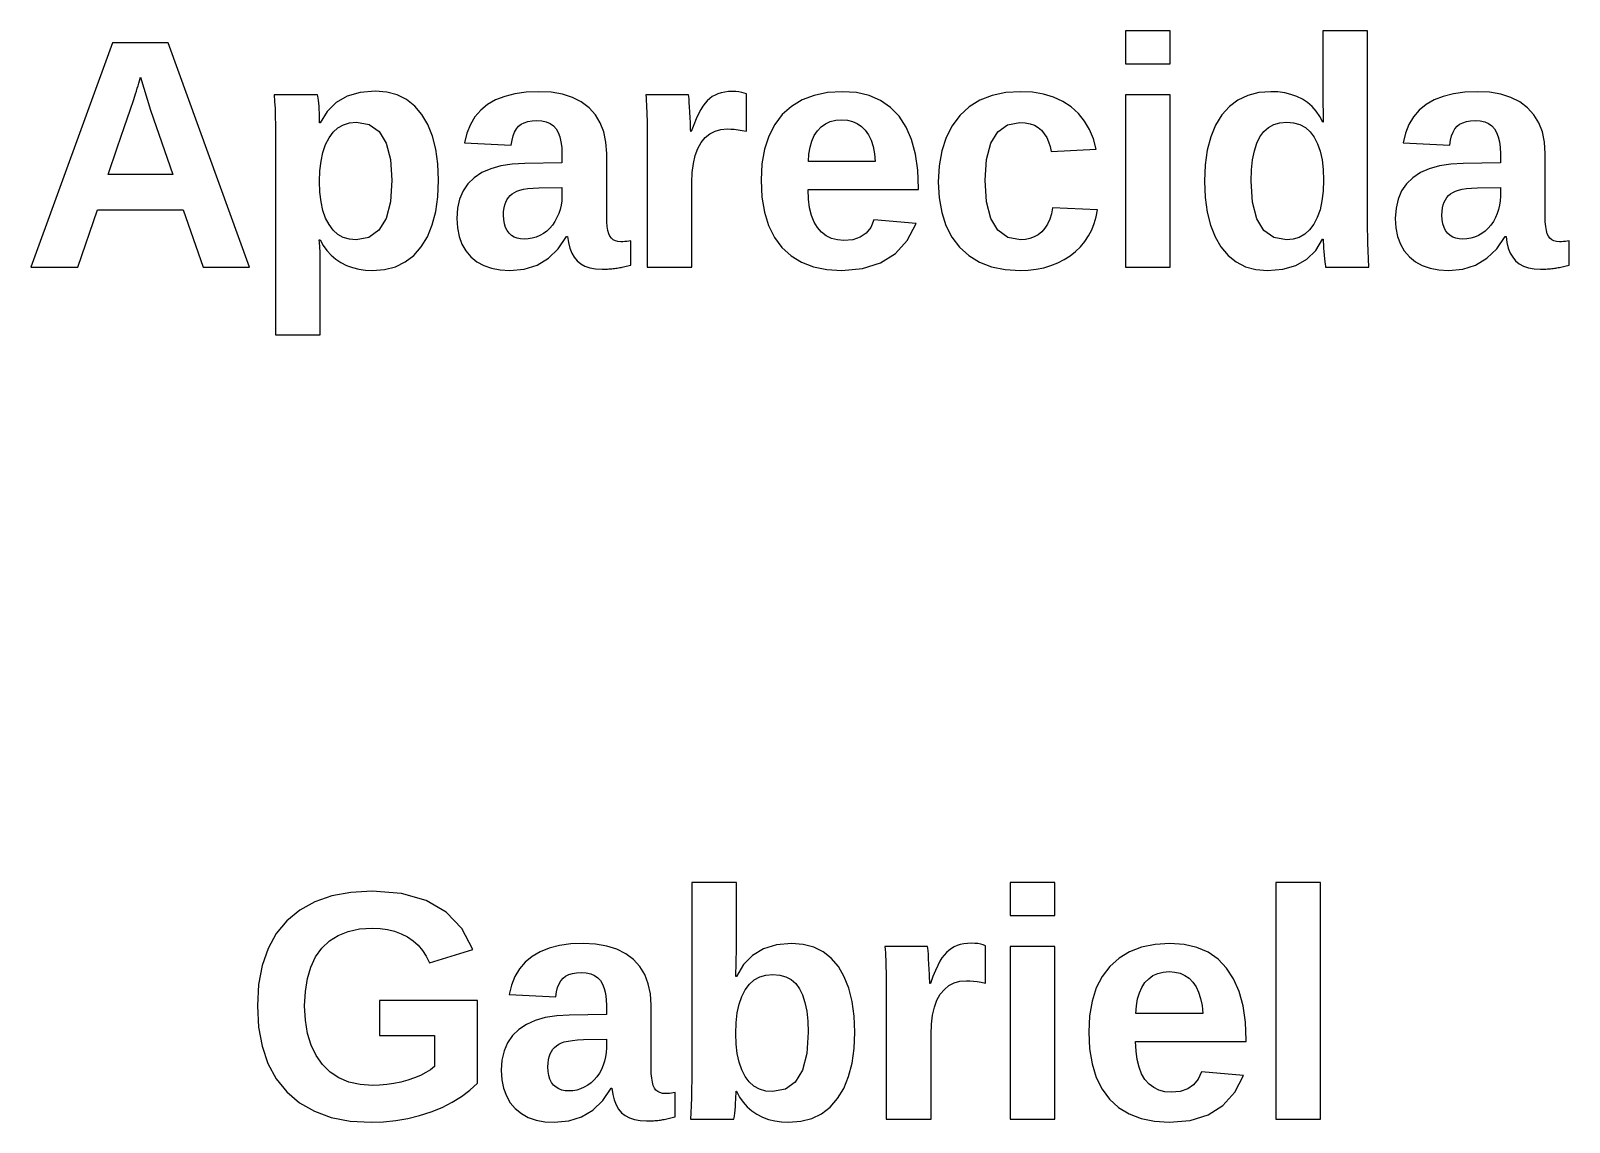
# Model space of a CAD drawing. Header units: metres. Extents: x 18 to 589, y 31 to 387.
# Drawn here: x 18 to 70.4, y 146.6 to 183.7 of the extents above; entities that cross this region are included whole.
import ezdxf

# ---------------------------------------------------------------- set-up
doc = ezdxf.new("R2010")
doc.units = ezdxf.units.M

msp = doc.modelspace()

# ---------------------------------------------------------------- linework, layer by layer
for p, q in [((56.8568, 183.729), (55.3324, 183.729)), ((55.3324, 183.729), (55.3324, 182.606)), ((56.8568, 182.606), (56.8568, 183.729)), ((63.5822, 183.729), (62.0578, 183.729)), ((62.0578, 183.729), (62.0578, 181.586)), ((63.5822, 176.958), (63.5822, 183.729)), ((20.8312, 183.322), (18.0427, 175.678)), ((22.7191, 183.322), (20.8312, 183.322)), ((25.4967, 175.678), (22.7191, 183.322)), ((55.3324, 182.606), (56.8568, 182.606)), ((21.6697, 181.771), (21.6957, 181.86)), ((21.6957, 181.86), (21.72, 181.945)), ((21.72, 181.945), (21.7426, 182.025)), ((21.7426, 182.025), (21.7751, 182.145)), ((21.7751, 182.145), (21.8891, 181.77)), ((21.4266, 181.021), (21.5508, 181.391)), ((21.5508, 181.391), (21.6124, 181.58)), ((21.6124, 181.58), (21.6419, 181.678)), ((21.6419, 181.678), (21.6697, 181.771)), ((21.8891, 181.77), (22.1223, 181.032)), ((27.8155, 181.548), (26.3345, 181.548)), ((26.3345, 181.548), (26.3501, 181.327)), ((26.3501, 181.327), (26.3622, 181.082)), ((27.826, 181.501), (27.8155, 181.548)), ((27.8359, 181.439), (27.826, 181.501)), ((27.8451, 181.362), (27.8359, 181.439)), ((27.8537, 181.27), (27.8451, 181.362)), ((28.8254, 181.5), (28.45, 181.284)), ((29.2685, 181.629), (28.8254, 181.5)), ((29.7794, 181.673), (29.2685, 181.629)), ((30.171, 181.641), (29.7794, 181.673)), ((30.5258, 181.546), (30.171, 181.641)), ((30.8437, 181.388), (30.5258, 181.546)), ((31.1247, 181.167), (30.8437, 181.388)), ((33.8789, 181.373), (33.6053, 181.214)), ((34.1895, 181.497), (33.8789, 181.373)), ((34.5372, 181.586), (34.1895, 181.497)), ((34.9221, 181.639), (34.5372, 181.586)), ((35.344, 181.656), (34.9221, 181.639)), ((35.7685, 181.634), (35.344, 181.656)), ((36.1522, 181.569), (35.7685, 181.634)), ((36.495, 181.459), (36.1522, 181.569)), ((36.7971, 181.306), (36.495, 181.459)), ((40.451, 181.548), (38.9971, 181.548)), ((38.9971, 181.548), (39.0035, 181.445)), ((39.0035, 181.445), (39.0097, 181.336)), ((39.0097, 181.336), (39.0156, 181.222)), ((40.4579, 181.493), (40.451, 181.548)), ((40.4658, 181.406), (40.4579, 181.493)), ((40.4744, 181.287), (40.4658, 181.406)), ((41.0886, 181.346), (41.0113, 181.261)), ((41.171, 181.421), (41.0886, 181.346)), ((41.2587, 181.486), (41.171, 181.421)), ((41.3515, 181.54), (41.2587, 181.486)), ((41.4518, 181.584), (41.3515, 181.54)), ((41.5616, 181.618), (41.4518, 181.584)), ((41.681, 181.642), (41.5616, 181.618)), ((41.8099, 181.657), (41.681, 181.642)), ((41.9483, 181.662), (41.8099, 181.657)), ((42.061, 181.658), (41.9483, 181.662)), ((42.1645, 181.649), (42.061, 181.658)), ((42.2589, 181.632), (42.1645, 181.649)), ((42.3441, 181.61), (42.2589, 181.632)), ((42.4203, 181.58), (42.3441, 181.61)), ((42.4203, 180.306), (42.4203, 181.58)), ((44.3165, 181.375), (43.9556, 181.156)), ((44.7255, 181.531), (44.3165, 181.375)), ((45.1827, 181.625), (44.7255, 181.531)), ((45.6881, 181.656), (45.1827, 181.625)), ((46.1699, 181.623), (45.6881, 181.656)), ((46.6039, 181.522), (46.1699, 181.623)), ((46.9901, 181.355), (46.6039, 181.522)), ((47.3287, 181.12), (46.9901, 181.355)), ((50.3723, 181.364), (50.0058, 181.137)), ((50.7879, 181.527), (50.3723, 181.364)), ((51.2525, 181.624), (50.7879, 181.527)), ((51.7661, 181.656), (51.2525, 181.624)), ((52.1663, 181.635), (51.7661, 181.656)), ((52.5378, 181.573), (52.1663, 181.635)), ((52.8806, 181.469), (52.5378, 181.573)), ((53.1948, 181.323), (52.8806, 181.469)), ((56.8568, 181.548), (55.3324, 181.548)), ((55.3324, 181.548), (55.3324, 175.678)), ((56.8568, 175.678), (56.8568, 181.548)), ((59.1651, 181.37), (58.8707, 181.148)), ((59.4987, 181.529), (59.1651, 181.37)), ((59.8716, 181.625), (59.4987, 181.529)), ((60.2838, 181.656), (59.8716, 181.625)), ((60.5265, 181.646), (60.2838, 181.656)), ((60.7555, 181.615), (60.5265, 181.646)), ((60.9709, 181.563), (60.7555, 181.615)), ((61.1726, 181.49), (60.9709, 181.563)), ((61.3606, 181.396), (61.1726, 181.49)), ((61.5335, 181.282), (61.3606, 181.396)), ((62.0578, 181.586), (62.0686, 180.62)), ((65.8481, 181.373), (65.5745, 181.214)), ((66.1587, 181.497), (65.8481, 181.373)), ((66.5064, 181.586), (66.1587, 181.497)), ((66.8913, 181.639), (66.5064, 181.586)), ((67.3132, 181.656), (66.8913, 181.639)), ((67.7377, 181.634), (67.3132, 181.656)), ((68.1214, 181.569), (67.7377, 181.634)), ((68.4642, 181.459), (68.1214, 181.569)), ((68.7663, 181.306), (68.4642, 181.459)), ((21.24, 180.472), (21.4266, 181.021)), ((22.1223, 181.032), (22.8764, 178.835)), ((26.3622, 181.082), (26.3709, 180.812)), ((26.3709, 180.812), (26.3761, 180.517)), ((27.8616, 181.163), (27.8537, 181.27)), ((27.8684, 181.048), (27.8616, 181.163)), ((27.8737, 180.933), (27.8684, 181.048)), ((27.8775, 180.82), (27.8737, 180.933)), ((27.8798, 180.706), (27.8775, 180.82)), ((28.1423, 180.982), (27.9023, 180.593)), ((28.45, 181.284), (28.1423, 180.982)), ((31.3688, 180.883), (31.1247, 181.167)), ((31.5719, 180.541), (31.3688, 180.883)), ((33.37, 181.021), (33.174, 180.794)), ((33.6053, 181.214), (33.37, 181.021)), ((37.0584, 181.108), (36.7971, 181.306)), ((37.2751, 180.871), (37.0584, 181.108)), ((37.4437, 180.596), (37.2751, 180.871)), ((39.0156, 181.222), (39.0214, 181.102)), ((39.0214, 181.102), (39.0269, 180.976)), ((39.0269, 180.976), (39.0318, 180.84)), ((39.0318, 180.84), (39.0356, 180.692)), ((40.484, 181.136), (40.4744, 181.287)), ((40.4944, 180.954), (40.484, 181.136)), ((40.5042, 180.769), (40.4944, 180.954)), ((40.7926, 180.905), (40.7134, 180.731)), ((40.8679, 181.05), (40.7926, 180.905)), ((40.9393, 181.165), (40.8679, 181.05)), ((41.0113, 181.261), (40.9393, 181.165)), ((43.6429, 180.875), (43.3832, 180.536)), ((43.9556, 181.156), (43.6429, 180.875)), ((47.6195, 180.818), (47.3287, 181.12)), ((47.8597, 180.452), (47.6195, 180.818)), ((49.6883, 180.845), (49.4247, 180.495)), ((50.0058, 181.137), (49.6883, 180.845)), ((53.4804, 181.136), (53.1948, 181.323)), ((53.7315, 180.911), (53.4804, 181.136)), ((53.9422, 180.656), (53.7315, 180.911)), ((58.6156, 180.862), (58.4037, 180.517)), ((58.8707, 181.148), (58.6156, 180.862)), ((61.6896, 181.147), (61.5335, 181.282)), ((61.829, 180.992), (61.6896, 181.147)), ((61.9518, 180.816), (61.829, 180.992)), ((62.0578, 180.62), (61.9518, 180.816)), ((65.3392, 181.021), (65.1432, 180.794)), ((65.5745, 181.214), (65.3392, 181.021)), ((69.0276, 181.108), (68.7663, 181.306)), ((69.2443, 180.871), (69.0276, 181.108)), ((69.4129, 180.596), (69.2443, 180.871)), ((20.9909, 179.744), (21.24, 180.472)), ((26.3761, 180.517), (26.3778, 180.197)), ((27.8806, 180.593), (27.8798, 180.706)), ((27.9023, 180.593), (27.8806, 180.593)), ((28.3439, 180.274), (28.5072, 180.423)), ((28.5072, 180.423), (28.6933, 180.53)), ((28.6933, 180.53), (28.9021, 180.593)), ((28.9021, 180.593), (29.1338, 180.615)), ((29.1338, 180.615), (29.5693, 180.536)), ((29.5693, 180.536), (29.908, 180.299)), ((29.908, 180.299), (30.15, 179.904)), ((31.7299, 180.145), (31.5719, 180.541)), ((33.0172, 180.534), (32.8997, 180.241)), ((33.174, 180.794), (33.0172, 180.534)), ((34.4739, 180.154), (34.5233, 180.282)), ((34.5233, 180.282), (34.5846, 180.389)), ((34.5846, 180.389), (34.6578, 180.476)), ((34.6578, 180.476), (34.746, 180.546)), ((34.746, 180.546), (34.8522, 180.6)), ((34.8522, 180.6), (34.9765, 180.638)), ((34.9765, 180.638), (35.1187, 180.661)), ((35.1187, 180.661), (35.279, 180.669)), ((35.279, 180.669), (35.4511, 180.658)), ((35.4511, 180.658), (35.6028, 180.624)), ((35.6028, 180.624), (35.734, 180.568)), ((35.734, 180.568), (35.8449, 180.49)), ((35.8449, 180.49), (35.9354, 180.39)), ((35.9354, 180.39), (36.0077, 180.266)), ((37.5642, 180.285), (37.4437, 180.596)), ((37.6364, 179.937), (37.5642, 180.285)), ((39.0356, 180.692), (39.0383, 180.531)), ((39.0383, 180.531), (39.0399, 180.357)), ((39.0399, 180.357), (39.0405, 180.17)), ((40.5118, 180.61), (40.5042, 180.769)), ((40.5172, 180.478), (40.5118, 180.61)), ((40.5204, 180.373), (40.5172, 180.478)), ((40.5215, 180.295), (40.5204, 180.373)), ((40.5432, 180.295), (40.5215, 180.295)), ((40.6302, 180.527), (40.5432, 180.295)), ((40.7134, 180.731), (40.6302, 180.527)), ((41.1766, 180.221), (41.354, 180.313)), ((41.354, 180.313), (41.5515, 180.368)), ((41.5515, 180.368), (41.7693, 180.387)), ((41.7693, 180.387), (41.8856, 180.384)), ((41.8856, 180.384), (42.0089, 180.374)), ((42.0089, 180.374), (42.139, 180.358)), ((42.139, 180.358), (42.2762, 180.335)), ((42.2762, 180.335), (42.4203, 180.306)), ((43.3832, 180.536), (43.1811, 180.143)), ((44.734, 180.16), (44.8391, 180.322)), ((44.8391, 180.322), (44.9651, 180.457)), ((44.9651, 180.457), (45.1108, 180.561)), ((45.1108, 180.561), (45.2763, 180.636)), ((45.2763, 180.636), (45.4615, 180.681)), ((45.4615, 180.681), (45.6664, 180.696)), ((45.6664, 180.696), (45.86, 180.682)), ((45.86, 180.682), (46.0371, 180.639)), ((46.0371, 180.639), (46.1976, 180.568)), ((46.1976, 180.568), (46.3417, 180.469)), ((46.3417, 180.469), (46.4693, 180.341)), ((46.4693, 180.341), (46.5785, 180.184)), ((48.0465, 180.023), (47.8597, 180.452)), ((49.4247, 180.495), (49.2196, 180.094)), ((50.7447, 179.9), (50.9802, 180.294)), ((50.9802, 180.294), (51.3098, 180.531)), ((51.3098, 180.531), (51.7336, 180.609)), ((51.7336, 180.609), (51.9159, 180.599)), ((51.9159, 180.599), (52.0808, 180.566)), ((52.0808, 180.566), (52.2284, 180.513)), ((52.2284, 180.513), (52.3586, 180.437)), ((52.3586, 180.437), (52.4714, 180.341)), ((52.4714, 180.341), (52.5678, 180.226)), ((54.1125, 180.368), (53.9422, 180.656)), ((54.2425, 180.049), (54.1125, 180.368)), ((58.4037, 180.517), (58.2389, 180.119)), ((59.9149, 180.124), (60.0468, 180.302)), ((60.0468, 180.302), (60.2039, 180.441)), ((60.2039, 180.441), (60.3862, 180.541)), ((60.3862, 180.541), (60.5937, 180.6)), ((60.5937, 180.6), (60.8263, 180.62)), ((60.8263, 180.62), (61.0616, 180.6)), ((61.0616, 180.6), (61.2729, 180.538)), ((61.2729, 180.538), (61.46, 180.436)), ((61.46, 180.436), (61.6231, 180.292)), ((61.6231, 180.292), (61.7621, 180.108)), ((62.0686, 180.62), (62.0578, 180.62)), ((64.9864, 180.534), (64.8689, 180.241)), ((65.1432, 180.794), (64.9864, 180.534)), ((66.4431, 180.154), (66.4925, 180.282)), ((66.4925, 180.282), (66.5538, 180.389)), ((66.5538, 180.389), (66.627, 180.476)), ((66.627, 180.476), (66.7152, 180.546)), ((66.7152, 180.546), (66.8214, 180.6)), ((66.8214, 180.6), (66.9457, 180.638)), ((66.9457, 180.638), (67.0879, 180.661)), ((67.0879, 180.661), (67.2482, 180.669)), ((67.2482, 180.669), (67.4203, 180.658)), ((67.4203, 180.658), (67.572, 180.624)), ((67.572, 180.624), (67.7032, 180.568)), ((67.7032, 180.568), (67.8141, 180.49)), ((67.8141, 180.49), (67.9046, 180.39)), ((67.9046, 180.39), (67.9769, 180.266)), ((69.5334, 180.285), (69.4129, 180.596)), ((69.6056, 179.937), (69.5334, 180.285)), ((26.3778, 180.197), (26.3778, 173.372)), ((27.9968, 179.59), (28.0871, 179.853)), ((28.0871, 179.853), (28.2034, 180.083)), ((28.2034, 180.083), (28.3439, 180.274)), ((30.15, 179.904), (30.2951, 179.351)), ((31.8428, 179.697), (31.7299, 180.145)), ((32.8997, 180.241), (32.8215, 179.915)), ((32.8215, 179.915), (34.411, 179.839)), ((34.411, 179.839), (34.4365, 180.007)), ((34.4365, 180.007), (34.4739, 180.154)), ((36.0077, 180.266), (36.0639, 180.119)), ((36.0639, 180.119), (36.104, 179.948)), ((36.104, 179.948), (36.1281, 179.753)), ((37.6605, 179.551), (37.6364, 179.937)), ((39.0405, 180.17), (39.0405, 175.678)), ((40.7681, 179.723), (40.8823, 179.926)), ((40.8823, 179.926), (41.0194, 180.092)), ((41.0194, 180.092), (41.1766, 180.221)), ((43.1811, 180.143), (43.0368, 179.696)), ((44.5501, 179.532), (44.5895, 179.765)), ((44.5895, 179.765), (44.6508, 179.975)), ((44.6508, 179.975), (44.734, 180.16)), ((46.5785, 180.184), (46.6672, 180)), ((46.6672, 180), (46.7356, 179.786)), ((46.7356, 179.786), (46.7836, 179.545)), ((48.18, 179.532), (48.0465, 180.023)), ((49.2196, 180.094), (49.0732, 179.641)), ((50.6035, 179.349), (50.7447, 179.9)), ((52.5678, 180.226), (52.6485, 180.097)), ((52.6485, 180.097), (52.7136, 179.953)), ((52.7136, 179.953), (52.763, 179.795)), ((52.763, 179.795), (52.7969, 179.622)), ((54.3321, 179.698), (54.2425, 180.049)), ((58.2389, 180.119), (58.1211, 179.669)), ((59.7239, 179.643), (59.8075, 179.904)), ((59.8075, 179.904), (59.9149, 180.124)), ((61.7621, 180.108), (61.8763, 179.885)), ((61.8763, 179.885), (61.9652, 179.628)), ((64.8689, 180.241), (64.7907, 179.915)), ((64.7907, 179.915), (66.3802, 179.839)), ((66.3802, 179.839), (66.4057, 180.007)), ((66.4057, 180.007), (66.4431, 180.154)), ((67.9769, 180.266), (68.0331, 180.119)), ((68.0331, 180.119), (68.0732, 179.948)), ((68.0732, 179.948), (68.0973, 179.753)), ((69.6297, 179.551), (69.6056, 179.937)), ((20.6793, 178.835), (20.9909, 179.744)), ((27.8935, 178.962), (27.9322, 179.293)), ((27.9322, 179.293), (27.9968, 179.59)), ((30.2951, 179.351), (30.3435, 178.64)), ((31.9105, 179.195), (31.8428, 179.697)), ((36.1361, 179.237), (34.8721, 179.215)), ((36.1281, 179.753), (36.1361, 179.535)), ((36.1361, 179.535), (36.1361, 179.237)), ((37.6605, 177.414), (37.6605, 179.551)), ((40.6158, 179.212), (40.6792, 179.486)), ((40.6792, 179.486), (40.7681, 179.723)), ((43.0368, 179.696), (42.9503, 179.195)), ((44.5326, 179.275), (44.5501, 179.532)), ((46.8111, 179.275), (44.5326, 179.275)), ((46.7836, 179.545), (46.8111, 179.275)), ((48.26, 178.979), (48.18, 179.532)), ((49.0732, 179.641), (48.9853, 179.136)), ((50.5564, 178.64), (50.6035, 179.349)), ((52.7969, 179.622), (54.3321, 179.698)), ((58.1211, 179.669), (58.0505, 179.165)), ((59.6284, 178.995), (59.6642, 179.34)), ((59.6642, 179.34), (59.7239, 179.643)), ((61.9652, 179.628), (62.0287, 179.335)), ((62.0287, 179.335), (62.0667, 179.008)), ((68.1053, 179.237), (66.8413, 179.215)), ((68.0973, 179.753), (68.1053, 179.535)), ((68.1053, 179.535), (68.1053, 179.237)), ((69.6297, 177.414), (69.6297, 179.551)), ((22.8764, 178.835), (20.6793, 178.835)), ((27.8806, 178.597), (27.8935, 178.962)), ((31.933, 178.64), (31.9105, 179.195)), ((33.1496, 178.727), (32.9358, 178.518)), ((33.4086, 178.899), (33.1496, 178.727)), ((33.7104, 179.034), (33.4086, 178.899)), ((34.0549, 179.132), (33.7104, 179.034)), ((34.4421, 179.192), (34.0549, 179.132)), ((34.8721, 179.215), (34.4421, 179.192)), ((40.565, 178.559), (40.5777, 178.903)), ((40.5777, 178.903), (40.6158, 179.212)), ((42.9503, 179.195), (42.9214, 178.64)), ((48.2867, 178.363), (48.26, 178.979)), ((48.9853, 179.136), (48.956, 178.58)), ((58.0505, 179.165), (58.027, 178.608)), ((59.6165, 178.608), (59.6284, 178.995)), ((62.0667, 179.008), (62.0794, 178.645)), ((65.1189, 178.727), (64.905, 178.518)), ((65.3779, 178.899), (65.1189, 178.727)), ((65.6796, 179.034), (65.3779, 178.899)), ((66.0241, 179.132), (65.6796, 179.034)), ((66.4113, 179.192), (66.0241, 179.132)), ((66.8413, 179.215), (66.4113, 179.192)), ((27.8935, 178.234), (27.8806, 178.597)), ((27.9322, 177.906), (27.8935, 178.234)), ((30.3435, 178.64), (30.2947, 177.91)), ((31.9095, 178.079), (31.933, 178.64)), ((32.7695, 178.275), (32.6507, 177.998)), ((32.9358, 178.518), (32.7695, 178.275)), ((34.4398, 178.176), (34.5161, 178.226)), ((34.5161, 178.226), (34.6008, 178.268)), ((34.6008, 178.268), (34.7022, 178.303)), ((34.7022, 178.303), (34.8282, 178.333)), ((34.8282, 178.333), (34.9791, 178.356)), ((34.9791, 178.356), (35.1546, 178.373)), ((35.1546, 178.373), (35.3549, 178.385)), ((35.3549, 178.385), (36.1361, 178.396)), ((36.1361, 178.396), (36.1361, 178.098)), ((40.565, 175.678), (40.565, 178.559)), ((42.9214, 178.64), (42.9498, 178.068)), ((44.5345, 177.994), (44.5218, 178.32)), ((44.5218, 178.32), (48.2867, 178.32)), ((48.2867, 178.32), (48.2867, 178.363)), ((48.956, 178.58), (48.9851, 178.037)), ((50.6043, 177.91), (50.5564, 178.64)), ((58.027, 178.608), (58.0493, 178.058)), ((59.6644, 177.889), (59.6165, 178.608)), ((62.0662, 178.273), (62.0265, 177.936)), ((62.0794, 178.645), (62.0662, 178.273)), ((64.7387, 178.275), (64.6199, 177.998)), ((64.905, 178.518), (64.7387, 178.275)), ((66.409, 178.176), (66.4853, 178.226)), ((66.4853, 178.226), (66.5701, 178.268)), ((66.5701, 178.268), (66.6714, 178.303)), ((66.6714, 178.303), (66.7975, 178.333)), ((66.7975, 178.333), (66.9483, 178.356)), ((66.9483, 178.356), (67.1238, 178.373)), ((67.1238, 178.373), (67.3241, 178.385)), ((67.3241, 178.385), (68.1053, 178.396)), ((68.1053, 178.396), (68.1053, 178.098)), ((27.9968, 177.613), (27.9322, 177.906)), ((30.2947, 177.91), (30.1482, 177.342)), ((31.8389, 177.571), (31.9095, 178.079)), ((32.5794, 177.685), (32.5556, 177.338)), ((32.6507, 177.998), (32.5794, 177.685)), ((34.1498, 177.582), (34.1638, 177.697)), ((34.1638, 177.697), (34.1871, 177.801)), ((34.1871, 177.801), (34.2198, 177.895)), ((34.2198, 177.895), (34.2618, 177.978)), ((34.2618, 177.978), (34.3127, 178.052)), ((34.3127, 178.052), (34.372, 178.118)), ((34.372, 178.118), (34.4398, 178.176)), ((36.1092, 177.796), (36.0756, 177.65)), ((36.1294, 177.945), (36.1092, 177.796)), ((36.1361, 178.098), (36.1294, 177.945)), ((42.9498, 178.068), (43.0351, 177.553)), ((44.5726, 177.702), (44.5345, 177.994)), ((44.636, 177.443), (44.5726, 177.702)), ((48.9851, 178.037), (49.0723, 177.544)), ((50.7482, 177.342), (50.6043, 177.91)), ((52.8457, 177.702), (52.8086, 177.495)), ((54.3756, 177.631), (52.8457, 177.702)), ((58.0493, 178.058), (58.1164, 177.559)), ((59.8083, 177.33), (59.6644, 177.889)), ((62.0265, 177.936), (61.9603, 177.635)), ((64.5486, 177.685), (64.5248, 177.338)), ((64.6199, 177.998), (64.5486, 177.685)), ((66.119, 177.582), (66.133, 177.697)), ((66.133, 177.697), (66.1564, 177.801)), ((66.1564, 177.801), (66.189, 177.895)), ((66.189, 177.895), (66.231, 177.978)), ((66.231, 177.978), (66.2819, 178.052)), ((66.2819, 178.052), (66.3412, 178.118)), ((66.3412, 178.118), (66.409, 178.176)), ((68.0784, 177.796), (68.0448, 177.65)), ((68.0986, 177.945), (68.0784, 177.796)), ((68.1053, 178.098), (68.0986, 177.945)), ((19.6431, 175.678), (20.3213, 177.631)), ((20.3213, 177.631), (23.2345, 177.631)), ((23.2345, 177.631), (23.9126, 175.678)), ((28.0871, 177.354), (27.9968, 177.613)), ((28.2034, 177.129), (28.0871, 177.354)), ((30.1482, 177.342), (29.9041, 176.936)), ((31.7211, 177.117), (31.8389, 177.571)), ((32.5556, 177.338), (32.5747, 177.017)), ((34.1452, 177.457), (34.1498, 177.582)), ((34.1529, 177.299), (34.1452, 177.457)), ((34.176, 177.158), (34.1529, 177.299)), ((34.2145, 177.033), (34.176, 177.158)), ((35.8956, 177.236), (35.813, 177.116)), ((35.968, 177.368), (35.8956, 177.236)), ((36.0285, 177.507), (35.968, 177.368)), ((36.0756, 177.65), (36.0285, 177.507)), ((37.665, 177.229), (37.6605, 177.414)), ((37.6783, 177.068), (37.665, 177.229)), ((43.0351, 177.553), (43.1772, 177.096)), ((44.7249, 177.218), (44.636, 177.443)), ((44.8391, 177.026), (44.7249, 177.218)), ((46.7623, 177.289), (46.6538, 177.037)), ((48.1999, 177.164), (46.7623, 177.289)), ((47.8989, 176.59), (48.1999, 177.164)), ((49.0723, 177.544), (49.2177, 177.1)), ((50.988, 176.936), (50.7482, 177.342)), ((52.681, 177.147), (52.5905, 177.005)), ((52.7537, 177.31), (52.681, 177.147)), ((52.8086, 177.495), (52.7537, 177.31)), ((54.1813, 176.955), (54.2675, 177.17)), ((54.2675, 177.17), (54.3323, 177.395)), ((54.3323, 177.395), (54.3756, 177.631)), ((58.1164, 177.559), (58.2281, 177.112)), ((60.0481, 176.931), (59.8083, 177.33)), ((61.7485, 177.14), (61.6053, 176.95)), ((61.8676, 177.369), (61.7485, 177.14)), ((61.9603, 177.635), (61.8676, 177.369)), ((64.5248, 177.338), (64.5439, 177.017)), ((66.1144, 177.457), (66.119, 177.582)), ((66.1221, 177.299), (66.1144, 177.457)), ((66.1452, 177.158), (66.1221, 177.299)), ((66.1837, 177.033), (66.1452, 177.158)), ((67.8648, 177.236), (67.7822, 177.116)), ((67.9372, 177.368), (67.8648, 177.236)), ((67.9977, 177.507), (67.9372, 177.368)), ((68.0448, 177.65), (67.9977, 177.507)), ((69.6342, 177.229), (69.6297, 177.414)), ((69.6475, 177.068), (69.6342, 177.229)), ((27.8815, 176.52), (27.8698, 176.611)), ((27.8698, 176.611), (27.9023, 176.611)), ((27.9023, 176.611), (28.0085, 176.419)), ((28.3434, 176.943), (28.2034, 177.129)), ((28.5054, 176.798), (28.3434, 176.943)), ((28.6893, 176.694), (28.5054, 176.798)), ((28.8951, 176.632), (28.6893, 176.694)), ((29.1229, 176.611), (28.8951, 176.632)), ((29.5623, 176.692), (29.1229, 176.611)), ((29.9041, 176.936), (29.5623, 176.692)), ((31.3444, 176.37), (31.5563, 176.717)), ((31.5563, 176.717), (31.7211, 177.117)), ((32.5747, 177.017), (32.632, 176.726)), ((32.632, 176.726), (32.7275, 176.465)), ((34.2684, 176.926), (34.2145, 177.033)), ((34.3377, 176.836), (34.2684, 176.926)), ((34.4199, 176.763), (34.3377, 176.836)), ((34.5122, 176.706), (34.4199, 176.763)), ((34.6147, 176.665), (34.5122, 176.706)), ((34.7275, 176.641), (34.6147, 176.665)), ((34.8504, 176.633), (34.7275, 176.641)), ((34.9911, 176.641), (34.8504, 176.633)), ((35.1268, 176.664), (34.9911, 176.641)), ((35.2576, 176.703), (35.1268, 176.664)), ((35.3834, 176.758), (35.2576, 176.703)), ((35.5041, 176.828), (35.3834, 176.758)), ((35.6173, 176.912), (35.5041, 176.828)), ((35.7203, 177.008), (35.6173, 176.912)), ((35.813, 177.116), (35.7203, 177.008)), ((36.0114, 176.309), (36.2935, 176.725)), ((36.2935, 176.725), (36.326, 176.725)), ((36.326, 176.725), (36.3565, 176.516)), ((37.7006, 176.932), (37.6783, 177.068)), ((37.7317, 176.82), (37.7006, 176.932)), ((37.7717, 176.733), (37.7317, 176.82)), ((37.8222, 176.666), (37.7717, 176.733)), ((37.8846, 176.613), (37.8222, 176.666)), ((37.9589, 176.576), (37.8846, 176.613)), ((43.1772, 177.096), (43.3762, 176.696)), ((43.3762, 176.696), (43.632, 176.353)), ((44.9768, 176.869), (44.8391, 177.026)), ((45.136, 176.747), (44.9768, 176.869)), ((45.3167, 176.659), (45.136, 176.747)), ((45.5188, 176.607), (45.3167, 176.659)), ((46.0419, 176.617), (45.7424, 176.589)), ((46.2936, 176.701), (46.0419, 176.617)), ((46.4976, 176.841), (46.2936, 176.701)), ((46.6538, 177.037), (46.4976, 176.841)), ((49.2177, 177.1), (49.4212, 176.707)), ((49.4212, 176.707), (49.6829, 176.364)), ((51.3237, 176.692), (50.988, 176.936)), ((51.7553, 176.611), (51.3237, 176.692)), ((51.9232, 176.622), (51.7553, 176.611)), ((52.0799, 176.655), (51.9232, 176.622)), ((52.2253, 176.71), (52.0799, 176.655)), ((52.3594, 176.786), (52.2253, 176.71)), ((52.4822, 176.885), (52.3594, 176.786)), ((52.5905, 177.005), (52.4822, 176.885)), ((53.9443, 176.557), (54.0735, 176.751)), ((54.0735, 176.751), (54.1813, 176.955)), ((58.2281, 177.112), (58.3846, 176.715)), ((58.3846, 176.715), (58.5858, 176.37)), ((60.3838, 176.691), (60.0481, 176.931)), ((60.8154, 176.611), (60.3838, 176.691)), ((61.0455, 176.632), (60.8154, 176.611)), ((61.2538, 176.696), (61.0455, 176.632)), ((61.4404, 176.801), (61.2538, 176.696)), ((61.6053, 176.95), (61.4404, 176.801)), ((61.8138, 176.25), (62.0469, 176.633)), ((62.0469, 176.633), (62.0686, 176.633)), ((62.0686, 176.633), (62.0698, 176.542)), ((63.5839, 176.734), (63.5822, 176.958)), ((63.5891, 176.493), (63.5839, 176.734)), ((64.5439, 177.017), (64.6012, 176.726)), ((64.6012, 176.726), (64.6967, 176.465)), ((66.2376, 176.926), (66.1837, 177.033)), ((66.3069, 176.836), (66.2376, 176.926)), ((66.3891, 176.763), (66.3069, 176.836)), ((66.4814, 176.706), (66.3891, 176.763)), ((66.5839, 176.665), (66.4814, 176.706)), ((66.6967, 176.641), (66.5839, 176.665)), ((66.8196, 176.633), (66.6967, 176.641)), ((66.9603, 176.641), (66.8196, 176.633)), ((67.0961, 176.664), (66.9603, 176.641)), ((67.2268, 176.703), (67.0961, 176.664)), ((67.3526, 176.758), (67.2268, 176.703)), ((67.4733, 176.828), (67.3526, 176.758)), ((67.5865, 176.912), (67.4733, 176.828)), ((67.6895, 177.008), (67.5865, 176.912)), ((67.7822, 177.116), (67.6895, 177.008)), ((67.9806, 176.309), (68.2627, 176.725)), ((68.2627, 176.725), (68.2952, 176.725)), ((68.2952, 176.725), (68.3257, 176.516)), ((69.6698, 176.932), (69.6475, 177.068)), ((69.7009, 176.82), (69.6698, 176.932)), ((69.7409, 176.733), (69.7009, 176.82)), ((69.7914, 176.666), (69.7409, 176.733)), ((69.8538, 176.613), (69.7914, 176.666)), ((69.9281, 176.576), (69.8538, 176.613)), ((27.8906, 176.375), (27.8815, 176.52)), ((27.8971, 176.178), (27.8906, 176.375)), ((27.901, 175.927), (27.8971, 176.178)), ((28.0085, 176.419), (28.1319, 176.245)), ((28.1319, 176.245), (28.2724, 176.091)), ((28.2724, 176.091), (28.43, 175.955)), ((31.0896, 176.082), (31.3444, 176.37)), ((32.7275, 176.465), (32.8612, 176.234)), ((32.8612, 176.234), (33.033, 176.033)), ((35.6772, 175.985), (36.0114, 176.309)), ((36.3565, 176.516), (36.4046, 176.329)), ((36.4046, 176.329), (36.4702, 176.163)), ((36.4702, 176.163), (36.5534, 176.018)), ((38.0452, 176.553), (37.9589, 176.576)), ((38.1434, 176.546), (38.0452, 176.553)), ((38.2124, 176.547), (38.1434, 176.546)), ((38.2805, 176.551), (38.2124, 176.547)), ((38.3478, 176.558), (38.2805, 176.551)), ((38.4142, 176.567), (38.3478, 176.558)), ((38.4797, 176.579), (38.4142, 176.567)), ((38.4797, 175.754), (38.4797, 176.579)), ((43.632, 176.353), (43.9408, 176.071)), ((45.7424, 176.589), (45.5188, 176.607)), ((46.9884, 175.825), (47.4951, 176.144)), ((47.4951, 176.144), (47.8989, 176.59)), ((49.6829, 176.364), (49.998, 176.078)), ((53.4453, 176.068), (53.6292, 176.214)), ((53.6292, 176.214), (53.7955, 176.377)), ((53.7955, 176.377), (53.9443, 176.557)), ((58.5858, 176.37), (58.8279, 176.082)), ((61.5096, 175.952), (61.8138, 176.25)), ((62.0698, 176.542), (62.0734, 176.441)), ((62.0734, 176.441), (62.0794, 176.332)), ((62.0794, 176.332), (62.0877, 176.214)), ((62.0877, 176.214), (62.0985, 176.088)), ((62.0985, 176.088), (62.1101, 175.966)), ((63.5978, 176.237), (63.5891, 176.493)), ((63.61, 175.965), (63.5978, 176.237)), ((64.6967, 176.465), (64.8304, 176.234)), ((64.8304, 176.234), (65.0022, 176.033)), ((67.6464, 175.985), (67.9806, 176.309)), ((68.3257, 176.516), (68.3738, 176.329)), ((68.3738, 176.329), (68.4394, 176.163)), ((68.4394, 176.163), (68.5226, 176.018)), ((70.0144, 176.553), (69.9281, 176.576)), ((70.1126, 176.546), (70.0144, 176.553)), ((70.1816, 176.547), (70.1126, 176.546)), ((70.2497, 176.551), (70.1816, 176.547)), ((70.317, 176.558), (70.2497, 176.551)), ((70.3834, 176.567), (70.317, 176.558)), ((70.4489, 176.579), (70.3834, 176.567)), ((70.4489, 175.754), (70.4489, 176.579)), ((18.0427, 175.678), (19.6431, 175.678)), ((23.9126, 175.678), (25.4967, 175.678)), ((27.9023, 175.624), (27.901, 175.927)), ((27.9023, 173.372), (27.9023, 175.624)), ((28.43, 175.955), (28.6048, 175.838)), ((28.6048, 175.838), (28.7946, 175.741)), ((28.7946, 175.741), (28.9971, 175.666)), ((28.9971, 175.666), (29.2125, 175.612)), ((29.2125, 175.612), (29.4407, 175.58)), ((29.4407, 175.58), (29.6817, 175.57)), ((29.6817, 175.57), (30.0919, 175.602)), ((30.0919, 175.602), (30.4633, 175.698)), ((30.4633, 175.698), (30.7959, 175.858)), ((30.7959, 175.858), (31.0896, 176.082)), ((33.033, 176.033), (33.239, 175.866)), ((33.239, 175.866), (33.4748, 175.736)), ((33.4748, 175.736), (33.7407, 175.644)), ((33.7407, 175.644), (34.0364, 175.588)), ((34.0364, 175.588), (34.3621, 175.57)), ((34.3621, 175.57), (34.8526, 175.616)), ((34.8526, 175.616), (35.2909, 175.754)), ((35.2909, 175.754), (35.6772, 175.985)), ((36.5534, 176.018), (36.6542, 175.895)), ((36.6542, 175.895), (36.7758, 175.793)), ((36.7758, 175.793), (36.9216, 175.714)), ((36.9216, 175.714), (37.0914, 175.658)), ((37.0914, 175.658), (37.2853, 175.624)), ((37.2853, 175.624), (37.5033, 175.613)), ((37.5033, 175.613), (37.5667, 175.613)), ((37.5667, 175.613), (37.6269, 175.615)), ((37.6269, 175.615), (37.6839, 175.617)), ((37.6839, 175.617), (37.7376, 175.62)), ((37.7376, 175.62), (37.788, 175.624)), ((37.788, 175.624), (37.8363, 175.628)), ((37.8363, 175.628), (37.8835, 175.633)), ((37.8835, 175.633), (37.9296, 175.639)), ((37.9296, 175.639), (37.9747, 175.645)), ((37.9747, 175.645), (38.0186, 175.651)), ((38.0186, 175.651), (38.062, 175.658)), ((38.062, 175.658), (38.1054, 175.666)), ((38.1054, 175.666), (38.1488, 175.674)), ((38.1488, 175.674), (38.1922, 175.684)), ((38.1922, 175.684), (38.2356, 175.694)), ((38.2356, 175.694), (38.2801, 175.705)), ((38.2801, 175.705), (38.3267, 175.717)), ((38.3267, 175.717), (38.3756, 175.729)), ((38.3756, 175.729), (38.4266, 175.741)), ((38.4266, 175.741), (38.4797, 175.754)), ((39.0405, 175.678), (40.565, 175.678)), ((43.9408, 176.071), (44.2987, 175.852)), ((44.2987, 175.852), (44.7056, 175.695)), ((44.7056, 175.695), (45.1615, 175.601)), ((45.1615, 175.601), (45.6664, 175.57)), ((45.6664, 175.57), (46.3788, 175.633)), ((46.3788, 175.633), (46.9884, 175.825)), ((49.998, 176.078), (50.3617, 175.856)), ((50.3617, 175.856), (50.774, 175.697)), ((50.774, 175.697), (51.2349, 175.601)), ((51.2349, 175.601), (51.7445, 175.57)), ((51.7445, 175.57), (52.0231, 175.58)), ((52.0231, 175.58), (52.2904, 175.611)), ((52.2904, 175.611), (52.5465, 175.662)), ((52.5465, 175.662), (52.7912, 175.734)), ((52.7912, 175.734), (53.0247, 175.827)), ((53.0247, 175.827), (53.2438, 175.939)), ((53.2438, 175.939), (53.4453, 176.068)), ((55.3324, 175.678), (56.8568, 175.678)), ((58.8279, 176.082), (59.1074, 175.858)), ((59.1074, 175.858), (59.4243, 175.698)), ((59.4243, 175.698), (59.7784, 175.602)), ((59.7784, 175.602), (60.1698, 175.57)), ((60.1698, 175.57), (60.6876, 175.612)), ((60.6876, 175.612), (61.1342, 175.74)), ((61.1342, 175.74), (61.5096, 175.952)), ((62.1101, 175.966), (62.121, 175.865)), ((62.121, 175.865), (62.1313, 175.783)), ((62.1313, 175.783), (62.141, 175.72)), ((62.141, 175.72), (62.15, 175.678)), ((62.15, 175.678), (63.6256, 175.678)), ((63.6256, 175.678), (63.61, 175.965)), ((65.0022, 176.033), (65.2082, 175.866)), ((65.2082, 175.866), (65.444, 175.736)), ((65.444, 175.736), (65.7099, 175.644)), ((65.7099, 175.644), (66.0056, 175.588)), ((66.0056, 175.588), (66.3313, 175.57)), ((66.3313, 175.57), (66.8218, 175.616)), ((66.8218, 175.616), (67.2601, 175.754)), ((67.2601, 175.754), (67.6464, 175.985)), ((68.5226, 176.018), (68.6234, 175.895)), ((68.6234, 175.895), (68.7451, 175.793)), ((68.7451, 175.793), (68.8908, 175.714)), ((68.8908, 175.714), (69.0606, 175.658)), ((69.0606, 175.658), (69.2545, 175.624)), ((69.2545, 175.624), (69.4724, 175.613)), ((69.4724, 175.613), (69.5359, 175.613)), ((69.5359, 175.613), (69.5961, 175.615)), ((69.5961, 175.615), (69.6531, 175.617)), ((69.6531, 175.617), (69.7068, 175.62)), ((69.7068, 175.62), (69.7572, 175.624)), ((69.7572, 175.624), (69.8055, 175.628)), ((69.8055, 175.628), (69.8527, 175.633)), ((69.8527, 175.633), (69.8988, 175.639)), ((69.8988, 175.639), (69.9439, 175.645)), ((69.9439, 175.645), (69.9878, 175.651)), ((69.9878, 175.651), (70.0312, 175.658)), ((70.0312, 175.658), (70.0746, 175.666)), ((70.0746, 175.666), (70.118, 175.674)), ((70.118, 175.674), (70.1614, 175.684)), ((70.1614, 175.684), (70.2048, 175.694)), ((70.2048, 175.694), (70.2493, 175.705)), ((70.2493, 175.705), (70.2959, 175.717)), ((70.2959, 175.717), (70.3448, 175.729)), ((70.3448, 175.729), (70.3958, 175.741)), ((70.3958, 175.741), (70.4489, 175.754)), ((26.3778, 173.372), (27.9023, 173.372)), ((42.0802, 154.729), (40.5557, 154.729)), ((40.5557, 154.729), (40.5557, 148.018)), ((42.0802, 152.483), (42.0802, 154.729)), ((52.9309, 154.729), (51.4064, 154.729)), ((51.4064, 154.729), (51.4064, 153.606)), ((52.9309, 153.606), (52.9309, 154.729)), ((61.9802, 154.729), (60.4557, 154.729)), ((60.4557, 154.729), (60.4557, 146.678)), ((61.9802, 146.678), (61.9802, 154.729)), ((28.2993, 154.275), (27.7188, 154.073)), ((28.9505, 154.395), (28.2993, 154.275)), ((29.6725, 154.436), (28.9505, 154.395)), ((30.6705, 154.356), (29.6725, 154.436)), ((31.5118, 154.117), (30.6705, 154.356)), ((32.1964, 153.719), (31.5118, 154.117)), ((27.2091, 153.792), (26.7701, 153.429)), ((27.7188, 154.073), (27.2091, 153.792)), ((32.7244, 153.162), (32.1964, 153.719)), ((51.4064, 153.606), (52.9309, 153.606)), ((26.7701, 153.429), (26.4068, 152.992)), ((28.5137, 152.931), (28.8566, 153.068)), ((28.8566, 153.068), (29.2428, 153.15)), ((29.2428, 153.15), (29.6725, 153.177)), ((29.6725, 153.177), (29.9409, 153.165)), ((29.9409, 153.165), (30.195, 153.129)), ((30.195, 153.129), (30.4348, 153.07)), ((30.4348, 153.07), (30.6602, 152.986)), ((33.0957, 152.445), (32.7244, 153.162)), ((26.4068, 152.992), (26.1243, 152.483)), ((27.9582, 152.494), (28.2142, 152.74)), ((28.2142, 152.74), (28.5137, 152.931)), ((30.6602, 152.986), (30.8714, 152.879)), ((30.8714, 152.879), (31.0645, 152.748)), ((31.0645, 152.748), (31.236, 152.595)), ((31.236, 152.595), (31.3857, 152.419)), ((36.0525, 152.586), (35.7047, 152.497)), ((36.4373, 152.639), (36.0525, 152.586)), ((36.8593, 152.656), (36.4373, 152.639)), ((37.2837, 152.634), (36.8593, 152.656)), ((37.6674, 152.569), (37.2837, 152.634)), ((38.0103, 152.459), (37.6674, 152.569)), ((43.4464, 152.611), (43.0033, 152.476)), ((43.9572, 152.656), (43.4464, 152.611)), ((44.3544, 152.625), (43.9572, 152.656)), ((44.7128, 152.53), (44.3544, 152.625)), ((45.0323, 152.372), (44.7128, 152.53)), ((48.5942, 152.548), (47.1404, 152.548)), ((47.1404, 152.548), (47.1468, 152.445)), ((48.6012, 152.493), (48.5942, 152.548)), ((49.4948, 152.54), (49.4019, 152.486)), ((49.5951, 152.584), (49.4948, 152.54)), ((49.7049, 152.618), (49.5951, 152.584)), ((49.8242, 152.642), (49.7049, 152.618)), ((49.9531, 152.657), (49.8242, 152.642)), ((50.0916, 152.662), (49.9531, 152.657)), ((50.2042, 152.658), (50.0916, 152.662)), ((50.3077, 152.649), (50.2042, 152.658)), ((50.4021, 152.632), (50.3077, 152.649)), ((50.4874, 152.61), (50.4021, 152.632)), ((50.5635, 152.58), (50.4874, 152.61)), ((50.5635, 151.306), (50.5635, 152.58)), ((52.9309, 152.548), (51.4064, 152.548)), ((51.4064, 152.548), (51.4064, 146.678)), ((52.9309, 146.678), (52.9309, 152.548)), ((55.8835, 152.531), (55.4744, 152.375)), ((56.3407, 152.625), (55.8835, 152.531)), ((56.8461, 152.656), (56.3407, 152.625)), ((57.3278, 152.623), (56.8461, 152.656)), ((57.7618, 152.522), (57.3278, 152.623)), ((58.1481, 152.355), (57.7618, 152.522)), ((26.1243, 152.483), (25.9225, 151.904)), ((27.5832, 151.852), (27.7473, 152.197)), ((27.7473, 152.197), (27.9582, 152.494)), ((31.3857, 152.419), (31.5137, 152.221)), ((31.5137, 152.221), (31.6201, 152)), ((31.6201, 152), (33.0957, 152.445)), ((34.8853, 152.021), (34.6892, 151.794)), ((35.1206, 152.214), (34.8853, 152.021)), ((35.3941, 152.373), (35.1206, 152.214)), ((35.7047, 152.497), (35.3941, 152.373)), ((38.3123, 152.306), (38.0103, 152.459)), ((38.5736, 152.108), (38.3123, 152.306)), ((38.7904, 151.871), (38.5736, 152.108)), ((42.0584, 151.528), (42.0802, 152.483)), ((42.6279, 152.25), (42.3202, 151.934)), ((43.0033, 152.476), (42.6279, 152.25)), ((45.313, 152.151), (45.0323, 152.372)), ((45.5548, 151.867), (45.313, 152.151)), ((47.1468, 152.445), (47.153, 152.336)), ((47.153, 152.336), (47.1589, 152.222)), ((47.1589, 152.222), (47.1646, 152.102)), ((47.1646, 152.102), (47.1702, 151.976)), ((48.609, 152.406), (48.6012, 152.493)), ((48.6177, 152.287), (48.609, 152.406)), ((48.6273, 152.136), (48.6177, 152.287)), ((48.6377, 151.954), (48.6273, 152.136)), ((49.0112, 152.05), (48.9359, 151.905)), ((49.0826, 152.165), (49.0112, 152.05)), ((49.1546, 152.261), (49.0826, 152.165)), ((49.2318, 152.346), (49.1546, 152.261)), ((49.3143, 152.421), (49.2318, 152.346)), ((49.4019, 152.486), (49.3143, 152.421)), ((55.1136, 152.156), (54.8009, 151.875)), ((55.4744, 152.375), (55.1136, 152.156)), ((58.4866, 152.12), (58.1481, 152.355)), ((58.7774, 151.818), (58.4866, 152.12)), ((25.9225, 151.904), (25.8014, 151.255)), ((27.3958, 151.021), (27.466, 151.46)), ((27.466, 151.46), (27.5832, 151.852)), ((34.5324, 151.534), (34.4149, 151.241)), ((34.6892, 151.794), (34.5324, 151.534)), ((36.0998, 151.389), (36.173, 151.476)), ((36.173, 151.476), (36.2612, 151.546)), ((36.2612, 151.546), (36.3675, 151.6)), ((36.3675, 151.6), (36.4917, 151.638)), ((36.4917, 151.638), (36.634, 151.661)), ((36.634, 151.661), (36.7942, 151.669)), ((36.7942, 151.669), (36.9663, 151.658)), ((36.9663, 151.658), (37.118, 151.624)), ((37.118, 151.624), (37.2493, 151.568)), ((37.2493, 151.568), (37.3602, 151.49)), ((37.3602, 151.49), (37.4506, 151.39)), ((38.959, 151.596), (38.7904, 151.871)), ((39.0794, 151.285), (38.959, 151.596)), ((42.0802, 151.528), (42.0584, 151.528)), ((42.3202, 151.934), (42.0802, 151.528)), ((42.6868, 151.412), (42.875, 151.516)), ((42.875, 151.516), (43.087, 151.578)), ((43.087, 151.578), (43.3225, 151.598)), ((43.3225, 151.598), (43.5549, 151.579)), ((43.5549, 151.579), (43.7617, 151.521)), ((43.7617, 151.521), (43.9429, 151.425)), ((45.755, 151.525), (45.5548, 151.867)), ((45.9107, 151.131), (45.755, 151.525)), ((47.1702, 151.976), (47.175, 151.84)), ((47.175, 151.84), (47.1789, 151.692)), ((47.1789, 151.692), (47.1816, 151.531)), ((47.1816, 151.531), (47.1832, 151.357)), ((48.6474, 151.769), (48.6377, 151.954)), ((48.655, 151.61), (48.6474, 151.769)), ((48.6605, 151.478), (48.655, 151.61)), ((48.6637, 151.373), (48.6605, 151.478)), ((48.7735, 151.527), (48.6865, 151.295)), ((48.8566, 151.731), (48.7735, 151.527)), ((48.9359, 151.905), (48.8566, 151.731)), ((54.5411, 151.536), (54.3391, 151.143)), ((54.8009, 151.875), (54.5411, 151.536)), ((55.9971, 151.322), (56.1231, 151.457)), ((56.1231, 151.457), (56.2688, 151.561)), ((56.2688, 151.561), (56.4342, 151.636)), ((56.4342, 151.636), (56.6194, 151.681)), ((56.6194, 151.681), (56.8244, 151.696)), ((56.8244, 151.696), (57.018, 151.682)), ((57.018, 151.682), (57.195, 151.639)), ((57.195, 151.639), (57.3556, 151.568)), ((57.3556, 151.568), (57.4997, 151.469)), ((57.4997, 151.469), (57.6273, 151.341)), ((59.0176, 151.452), (58.7774, 151.818)), ((25.8014, 151.255), (25.761, 150.535)), ((27.3723, 150.535), (27.3958, 151.021)), ((34.4149, 151.241), (34.3367, 150.915)), ((35.9262, 150.839), (35.9517, 151.007)), ((35.9517, 151.007), (35.9892, 151.154)), ((35.9892, 151.154), (36.0385, 151.282)), ((36.0385, 151.282), (36.0998, 151.389)), ((37.4506, 151.39), (37.5229, 151.266)), ((37.5229, 151.266), (37.5791, 151.119)), ((37.5791, 151.119), (37.6192, 150.948)), ((37.6192, 150.948), (37.6433, 150.753)), ((39.1517, 150.937), (39.0794, 151.285)), ((39.1758, 150.551), (39.1517, 150.937)), ((42.265, 150.855), (42.3813, 151.08)), ((42.3813, 151.08), (42.5222, 151.267)), ((42.5222, 151.267), (42.6868, 151.412)), ((43.9429, 151.425), (44.0984, 151.289)), ((44.0984, 151.289), (44.2284, 151.116)), ((44.2284, 151.116), (44.3339, 150.902)), ((46.0219, 150.684), (45.9107, 151.131)), ((47.1832, 151.357), (47.1838, 151.17)), ((47.1838, 151.17), (47.1838, 146.678)), ((48.6648, 151.295), (48.6637, 151.373)), ((48.6865, 151.295), (48.6648, 151.295)), ((49.0256, 150.926), (49.1626, 151.092)), ((49.1626, 151.092), (49.3198, 151.221)), ((49.3198, 151.221), (49.4972, 151.313)), ((49.4972, 151.313), (49.6948, 151.368)), ((49.6948, 151.368), (49.9126, 151.387)), ((49.9126, 151.387), (50.0289, 151.384)), ((50.0289, 151.384), (50.1521, 151.374)), ((50.1521, 151.374), (50.2823, 151.358)), ((50.2823, 151.358), (50.4194, 151.335)), ((50.4194, 151.335), (50.5635, 151.306)), ((54.3391, 151.143), (54.1948, 150.696)), ((55.7474, 150.765), (55.8087, 150.975)), ((55.8087, 150.975), (55.892, 151.16)), ((55.892, 151.16), (55.9971, 151.322)), ((57.6273, 151.341), (57.7364, 151.184)), ((57.7364, 151.184), (57.8252, 151)), ((57.8252, 151), (57.8936, 150.786)), ((59.2045, 151.023), (59.0176, 151.452)), ((59.3379, 150.532), (59.2045, 151.023)), ((25.761, 150.535), (25.8012, 149.81)), ((27.3965, 150.04), (27.3723, 150.535)), ((33.2584, 150.709), (29.9274, 150.709)), ((29.9274, 150.709), (29.9274, 149.526)), ((33.2584, 147.899), (33.2584, 150.709)), ((34.3367, 150.915), (35.9262, 150.839)), ((37.6433, 150.753), (37.6514, 150.535)), ((37.6514, 150.535), (37.6514, 150.237)), ((39.1758, 148.414), (39.1758, 150.551)), ((42.1101, 150.294), (42.1747, 150.593)), ((42.1747, 150.593), (42.265, 150.855)), ((44.3339, 150.902), (44.4159, 150.647)), ((44.4159, 150.647), (44.4745, 150.351)), ((46.0887, 150.186), (46.0219, 150.684)), ((48.759, 150.212), (48.8225, 150.486)), ((48.8225, 150.486), (48.9113, 150.723)), ((48.9113, 150.723), (49.0256, 150.926)), ((54.1948, 150.696), (54.1082, 150.195)), ((55.6905, 150.275), (55.708, 150.532)), ((55.708, 150.532), (55.7474, 150.765)), ((57.8936, 150.786), (57.9415, 150.545)), ((57.9415, 150.545), (57.9691, 150.275)), ((59.418, 149.979), (59.3379, 150.532)), ((27.4691, 149.592), (27.3965, 150.04)), ((34.9239, 149.899), (34.6649, 149.727)), ((35.2256, 150.034), (34.9239, 149.899)), ((35.5701, 150.132), (35.2256, 150.034)), ((35.9574, 150.192), (35.5701, 150.132)), ((36.3874, 150.215), (35.9574, 150.192)), ((37.6514, 150.237), (36.3874, 150.215)), ((42.0584, 149.586), (42.0714, 149.958)), ((42.0714, 149.958), (42.1101, 150.294)), ((44.4745, 150.351), (44.5097, 150.013)), ((44.5097, 150.013), (44.5214, 149.635)), ((46.1109, 149.635), (46.0887, 150.186)), ((48.7082, 149.559), (48.7209, 149.903)), ((48.7209, 149.903), (48.759, 150.212)), ((54.1082, 150.195), (54.0793, 149.64)), ((57.9691, 150.275), (55.6905, 150.275)), ((59.4447, 149.363), (59.418, 149.979)), ((25.8012, 149.81), (25.9216, 149.155)), ((27.5901, 149.191), (27.4691, 149.592)), ((29.9274, 149.526), (31.7937, 149.526)), ((31.7937, 149.526), (31.7937, 148.468)), ((34.451, 149.518), (34.2847, 149.275)), ((34.6649, 149.727), (34.451, 149.518)), ((36.4943, 149.356), (36.6699, 149.373)), ((36.6699, 149.373), (36.8702, 149.385)), ((36.8702, 149.385), (37.6514, 149.396)), ((37.6514, 149.396), (37.6514, 149.098)), ((42.0711, 149.229), (42.0584, 149.586)), ((44.5214, 149.635), (44.473, 148.906)), ((46.0876, 149.079), (46.1109, 149.635)), ((48.7082, 146.678), (48.7082, 149.559)), ((54.0793, 149.64), (54.1078, 149.068)), ((59.4447, 149.32), (59.4447, 149.363)), ((25.9216, 149.155), (26.1223, 148.568)), ((27.7594, 148.837), (27.5901, 149.191)), ((27.9772, 148.531), (27.7594, 148.837)), ((34.1659, 148.998), (34.0946, 148.685)), ((34.2847, 149.275), (34.1659, 148.998)), ((35.7024, 148.801), (35.735, 148.895)), ((35.735, 148.895), (35.777, 148.978)), ((35.777, 148.978), (35.8279, 149.052)), ((35.8279, 149.052), (35.8873, 149.118)), ((35.8873, 149.118), (35.9551, 149.176)), ((35.9551, 149.176), (36.0314, 149.226)), ((36.0314, 149.226), (36.1161, 149.268)), ((36.1161, 149.268), (36.2174, 149.303)), ((36.2174, 149.303), (36.3435, 149.333)), ((36.3435, 149.333), (36.4943, 149.356)), ((37.6446, 148.945), (37.6245, 148.796)), ((37.6514, 149.098), (37.6446, 148.945)), ((42.1092, 148.905), (42.0711, 149.229)), ((42.1727, 148.615), (42.1092, 148.905)), ((44.473, 148.906), (44.3278, 148.34)), ((46.0176, 148.575), (46.0876, 149.079)), ((54.1078, 149.068), (54.193, 148.553)), ((55.6924, 148.994), (55.6797, 149.32)), ((55.6797, 149.32), (59.4447, 149.32)), ((55.7305, 148.702), (55.6924, 148.994)), ((26.1223, 148.568), (26.4033, 148.051)), ((28.2388, 148.276), (27.9772, 148.531)), ((31.655, 148.359), (31.4951, 148.259)), ((31.7937, 148.468), (31.655, 148.359)), ((34.0946, 148.685), (34.0709, 148.338)), ((34.0709, 148.338), (34.09, 148.017)), ((35.6604, 148.457), (35.6651, 148.582)), ((35.6681, 148.299), (35.6604, 148.457)), ((35.6651, 148.582), (35.6791, 148.697)), ((35.6791, 148.697), (35.7024, 148.801)), ((37.4832, 148.368), (37.4108, 148.236)), ((37.5437, 148.507), (37.4832, 148.368)), ((37.5908, 148.65), (37.5437, 148.507)), ((37.6245, 148.796), (37.5908, 148.65)), ((39.1802, 148.229), (39.1758, 148.414)), ((42.2616, 148.357), (42.1727, 148.615)), ((42.3758, 148.132), (42.2616, 148.357)), ((44.3278, 148.34), (44.0859, 147.935)), ((45.901, 148.123), (46.0176, 148.575)), ((54.193, 148.553), (54.3352, 148.096)), ((55.794, 148.443), (55.7305, 148.702)), ((55.8829, 148.218), (55.794, 148.443)), ((26.4033, 148.051), (26.7646, 147.603)), ((28.5397, 148.077), (28.2388, 148.276)), ((28.8798, 147.936), (28.5397, 148.077)), ((29.2592, 147.851), (28.8798, 147.936)), ((29.6779, 147.823), (29.2592, 147.851)), ((29.9259, 147.83), (29.6779, 147.823)), ((30.1709, 147.852), (29.9259, 147.83)), ((30.4129, 147.888), (30.1709, 147.852)), ((30.6518, 147.939), (30.4129, 147.888)), ((30.8877, 148.004), (30.6518, 147.939)), ((31.1114, 148.081), (30.8877, 148.004)), ((31.3139, 148.166), (31.1114, 148.081)), ((31.4951, 148.259), (31.3139, 148.166)), ((33.0007, 147.66), (33.2584, 147.899)), ((34.09, 148.017), (34.1473, 147.726)), ((35.6912, 148.158), (35.6681, 148.299)), ((35.7297, 148.033), (35.6912, 148.158)), ((35.7836, 147.926), (35.7297, 148.033)), ((35.853, 147.836), (35.7836, 147.926)), ((35.9351, 147.763), (35.853, 147.836)), ((37.0194, 147.828), (36.8986, 147.758)), ((37.1325, 147.912), (37.0194, 147.828)), ((37.2355, 148.008), (37.1325, 147.912)), ((37.3283, 148.116), (37.2355, 148.008)), ((37.4108, 148.236), (37.3283, 148.116)), ((39.1936, 148.068), (39.1802, 148.229)), ((39.2158, 147.932), (39.1936, 148.068)), ((39.2469, 147.82), (39.2158, 147.932)), ((39.287, 147.733), (39.2469, 147.82)), ((40.5557, 148.018), (40.554, 147.697)), ((42.5148, 147.944), (42.3758, 148.132)), ((42.6779, 147.799), (42.5148, 147.944)), ((42.8651, 147.694), (42.6779, 147.799)), ((44.0859, 147.935), (43.7472, 147.692)), ((45.7377, 147.723), (45.901, 148.123)), ((54.3352, 148.096), (54.5341, 147.696)), ((55.9971, 148.026), (55.8829, 148.218)), ((56.1348, 147.869), (55.9971, 148.026)), ((56.294, 147.747), (56.1348, 147.869)), ((57.6555, 147.841), (57.4516, 147.701)), ((57.8117, 148.037), (57.6555, 147.841)), ((57.9202, 148.289), (57.8117, 148.037)), ((59.3579, 148.164), (57.9202, 148.289)), ((59.0569, 147.59), (59.3579, 148.164)), ((26.7646, 147.603), (27.2006, 147.231)), ((32.3974, 147.248), (32.7137, 147.443)), ((32.7137, 147.443), (33.0007, 147.66)), ((34.1473, 147.726), (34.2427, 147.465)), ((34.2427, 147.465), (34.3764, 147.234)), ((36.0275, 147.706), (35.9351, 147.763)), ((36.13, 147.665), (36.0275, 147.706)), ((36.2427, 147.641), (36.13, 147.665)), ((36.3656, 147.633), (36.2427, 147.641)), ((36.5063, 147.641), (36.3656, 147.633)), ((36.6421, 147.664), (36.5063, 147.641)), ((36.7728, 147.703), (36.6421, 147.664)), ((36.8986, 147.758), (36.7728, 147.703)), ((37.1924, 146.985), (37.5266, 147.309)), ((37.5266, 147.309), (37.8087, 147.725)), ((37.8087, 147.725), (37.8412, 147.725)), ((37.8412, 147.725), (37.8717, 147.516)), ((37.8717, 147.516), (37.9198, 147.329)), ((37.9198, 147.329), (37.9854, 147.163)), ((39.3374, 147.666), (39.287, 147.733)), ((39.3998, 147.613), (39.3374, 147.666)), ((39.4742, 147.576), (39.3998, 147.613)), ((39.5604, 147.553), (39.4742, 147.576)), ((39.6586, 147.546), (39.5604, 147.553)), ((39.7276, 147.547), (39.6586, 147.546)), ((39.7958, 147.551), (39.7276, 147.547)), ((39.863, 147.558), (39.7958, 147.551)), ((39.9294, 147.567), (39.863, 147.558)), ((39.995, 147.579), (39.9294, 147.567)), ((39.995, 146.754), (39.995, 147.579)), ((40.5488, 147.403), (40.5401, 147.135)), ((40.554, 147.697), (40.5488, 147.403)), ((42.0537, 147.228), (42.0605, 147.343)), ((42.0605, 147.343), (42.0654, 147.447)), ((42.0654, 147.447), (42.0684, 147.54)), ((42.0684, 147.54), (42.0693, 147.622)), ((42.0693, 147.622), (42.0802, 147.622)), ((42.0802, 147.622), (42.1863, 147.427)), ((42.1863, 147.427), (42.3093, 147.252)), ((43.0763, 147.632), (42.8651, 147.694)), ((43.3116, 147.611), (43.0763, 147.632)), ((43.7472, 147.692), (43.3116, 147.611)), ((45.2744, 147.085), (45.5277, 147.375)), ((45.5277, 147.375), (45.7377, 147.723)), ((54.5341, 147.696), (54.79, 147.353)), ((54.79, 147.353), (55.0988, 147.071)), ((56.4746, 147.659), (56.294, 147.747)), ((56.6768, 147.607), (56.4746, 147.659)), ((56.9004, 147.589), (56.6768, 147.607)), ((57.1998, 147.617), (56.9004, 147.589)), ((57.4516, 147.701), (57.1998, 147.617)), ((58.6531, 147.144), (59.0569, 147.59)), ((27.2006, 147.231), (27.7056, 146.942)), ((27.7056, 146.942), (28.2795, 146.735)), ((30.8828, 146.696), (31.2837, 146.795)), ((31.2837, 146.795), (31.677, 146.922)), ((31.677, 146.922), (32.0518, 147.074)), ((32.0518, 147.074), (32.3974, 147.248)), ((34.3764, 147.234), (34.5482, 147.033)), ((34.5482, 147.033), (34.7542, 146.866)), ((34.7542, 146.866), (34.9901, 146.736)), ((36.3678, 146.616), (36.8062, 146.754)), ((36.8062, 146.754), (37.1924, 146.985)), ((37.9854, 147.163), (38.0686, 147.018)), ((38.0686, 147.018), (38.1694, 146.895)), ((38.1694, 146.895), (38.2911, 146.793)), ((38.2911, 146.793), (38.4368, 146.714)), ((39.8908, 146.729), (39.9418, 146.741)), ((39.9418, 146.741), (39.995, 146.754)), ((40.528, 146.893), (40.5124, 146.678)), ((40.5401, 147.135), (40.528, 146.893)), ((42.0042, 146.724), (42.0147, 146.79)), ((42.0147, 146.79), (42.025, 146.875)), ((42.025, 146.875), (42.0351, 146.978)), ((42.0351, 146.978), (42.0449, 147.101)), ((42.0449, 147.101), (42.0537, 147.228)), ((42.3093, 147.252), (42.4493, 147.096)), ((42.4493, 147.096), (42.6062, 146.959)), ((42.6062, 146.959), (42.78, 146.841)), ((42.78, 146.841), (42.969, 146.743)), ((42.969, 146.743), (43.1715, 146.667)), ((44.6473, 146.698), (44.9809, 146.86)), ((44.9809, 146.86), (45.2744, 147.085)), ((55.0988, 147.071), (55.4566, 146.852)), ((55.4566, 146.852), (55.8635, 146.695)), ((57.5368, 146.633), (58.1464, 146.825)), ((58.1464, 146.825), (58.6531, 147.144)), ((28.2795, 146.735), (28.9225, 146.611)), ((28.9225, 146.611), (29.6345, 146.57)), ((29.6345, 146.57), (30.0582, 146.584)), ((30.0582, 146.584), (30.4743, 146.626)), ((30.4743, 146.626), (30.8828, 146.696)), ((34.9901, 146.736), (35.2559, 146.644)), ((35.2559, 146.644), (35.5517, 146.588)), ((35.5517, 146.588), (35.8774, 146.57)), ((35.8774, 146.57), (36.3678, 146.616)), ((38.4368, 146.714), (38.6066, 146.658)), ((38.6066, 146.658), (38.8005, 146.624)), ((38.8005, 146.624), (39.0185, 146.613)), ((39.0185, 146.613), (39.0819, 146.613)), ((39.0819, 146.613), (39.1422, 146.615)), ((39.1422, 146.615), (39.1991, 146.617)), ((39.1991, 146.617), (39.2528, 146.62)), ((39.2528, 146.62), (39.3033, 146.624)), ((39.3033, 146.624), (39.3516, 146.628)), ((39.3516, 146.628), (39.3988, 146.633)), ((39.3988, 146.633), (39.4449, 146.639)), ((39.4449, 146.639), (39.4899, 146.645)), ((39.4899, 146.645), (39.5338, 146.651)), ((39.5338, 146.651), (39.5772, 146.658)), ((39.5772, 146.658), (39.6206, 146.666)), ((39.6206, 146.666), (39.664, 146.674)), ((39.664, 146.674), (39.7074, 146.684)), ((39.7074, 146.684), (39.7508, 146.694)), ((39.7508, 146.694), (39.7953, 146.705)), ((39.7953, 146.705), (39.842, 146.717)), ((39.842, 146.717), (39.8908, 146.729)), ((40.5124, 146.678), (41.9934, 146.678)), ((41.9934, 146.678), (42.0042, 146.724)), ((43.1715, 146.667), (43.3874, 146.613)), ((43.3874, 146.613), (43.6168, 146.58)), ((43.6168, 146.58), (43.8596, 146.57)), ((43.8596, 146.57), (44.2735, 146.602)), ((44.2735, 146.602), (44.6473, 146.698)), ((47.1838, 146.678), (48.7082, 146.678)), ((51.4064, 146.678), (52.9309, 146.678)), ((55.8635, 146.695), (56.3194, 146.601)), ((56.3194, 146.601), (56.8244, 146.57)), ((56.8244, 146.57), (57.5368, 146.633)), ((60.4557, 146.678), (61.9802, 146.678))]:
    msp.add_line(p, q)

doc.saveas('drawing.dxf')
